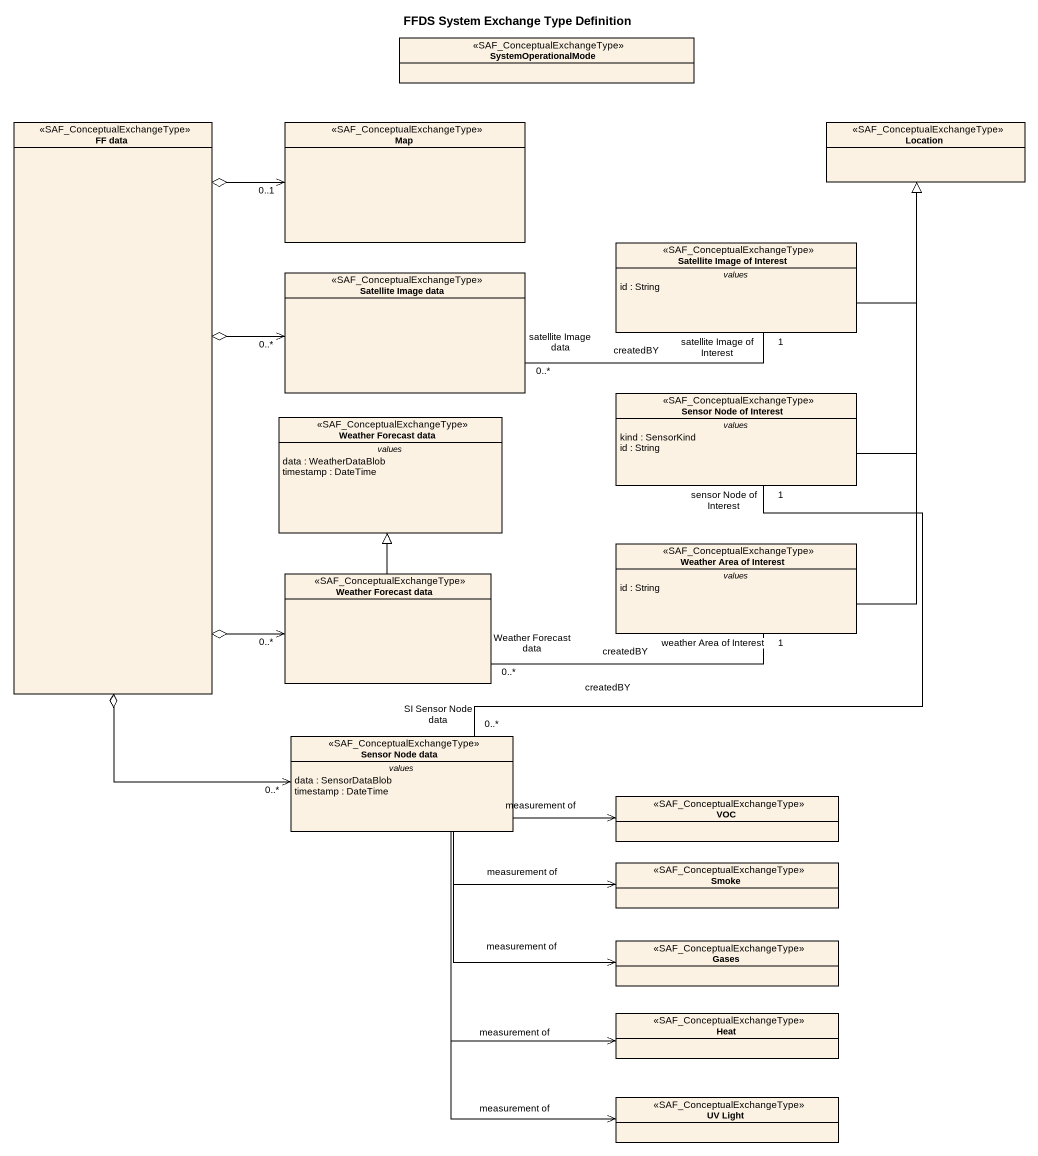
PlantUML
@startuml
title FFDS System Exchange Type Definition
hide circle
hide empty members
class SystemOperationalMode <<SAF_ConceptualExchangeType>>
class "FF data" as FF_data <<SAF_ConceptualExchangeType>>
class "Map" as Map_ <<SAF_ConceptualExchangeType>>
class Location <<SAF_ConceptualExchangeType>>
class "Satellite Image of Interest" as Satellite_Image_of_Interest <<SAF_ConceptualExchangeType>> {
  -- values --
  id : String
}
class "Satellite Image data" as Satellite_Image_data <<SAF_ConceptualExchangeType>>
class "Sensor Node of Interest" as Sensor_Node_of_Interest <<SAF_ConceptualExchangeType>> {
  -- values --
  kind : SensorKind
  id : String
}
class "Weather Forecast data" as Weather_Forecast_data <<SAF_ConceptualExchangeType>> {
  -- values --
  data : WeatherDataBlob
  timestamp : DateTime
}
class "Weather Area of Interest" as Weather_Area_of_Interest <<SAF_ConceptualExchangeType>> {
  -- values --
  id : String
}
class "Weather Forecast data" as Weather_Forecast_data_2 <<SAF_ConceptualExchangeType>>
class "Sensor Node data" as Sensor_Node_data <<SAF_ConceptualExchangeType>> {
  -- values --
  data : SensorDataBlob
  timestamp : DateTime
}
class VOC <<SAF_ConceptualExchangeType>>
class Smoke <<SAF_ConceptualExchangeType>>
class Gases <<SAF_ConceptualExchangeType>>
class Heat <<SAF_ConceptualExchangeType>>
class "UV Light" as UV_Light <<SAF_ConceptualExchangeType>>
FF_data o-up-> "0..1" Map_
FF_data o-right-> "0..*" Satellite_Image_data
FF_data o--> "0..*" Weather_Forecast_data_2
FF_data o--> "0..*" Sensor_Node_data
Satellite_Image_of_Interest -up-|> Location
Satellite_Image_data "satellite Image data\n0..*" -right- "satellite Image of Interest\n1" Satellite_Image_of_Interest : createdBY
Sensor_Node_of_Interest -up-|> Location
Weather_Area_of_Interest -up-|> Location
Weather_Forecast_data_2 -up-|> Weather_Forecast_data
Weather_Forecast_data_2 "Weather Forecast data\n0..*" -right- "weather Area of Interest\n1" Weather_Area_of_Interest : createdBY
Sensor_Node_data "SI Sensor Node data\n0..*" -up- "sensor Node of Interest\n1" Sensor_Node_of_Interest : createdBY
Sensor_Node_data -right-> VOC : measurement of
Sensor_Node_data -right-> Smoke : measurement of
Sensor_Node_data -right-> Gases : measurement of
Sensor_Node_data --> Heat : measurement of
Sensor_Node_data --> UV_Light : measurement of
@enduml
